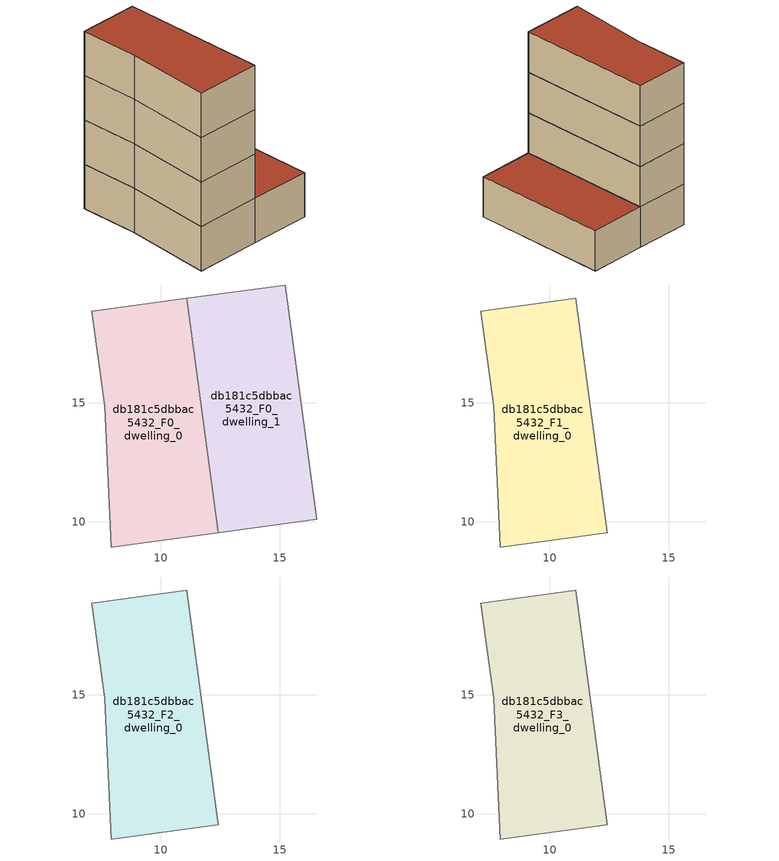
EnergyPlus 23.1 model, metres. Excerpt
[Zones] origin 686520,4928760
db181c5dbbac5432_F0_dwelling_0
 floor ground (EU_floor_Construction): 12.42,9.54 11.1,19.39 7.1,18.86 7.64,14.87 7.92,8.93 z0
 wall adiabatic (EU_wall_Construction): 12.42,9.54 7.92,8.93 7.64,14.87 7.1,18.86 11.1,19.39 z0:3
 wall to db181c5dbbac5432_F0_dwelling_1 (EU_wall_Construction): 11.1,19.39 12.42,9.54 z0:3
db181c5dbbac5432_F0_dwelling_1
 floor ground (EU_floor_Construction): 16.56,10.09 15.23,19.96 11.1,19.39 12.42,9.54 z0
 wall adiabatic (EU_wall_Construction): 11.1,19.39 15.23,19.96 16.56,10.09 12.42,9.54 z0:3
 roof outside (EU_roof_Construction): 15.23,19.96 16.56,10.09 12.42,9.54 11.1,19.39 z3
db181c5dbbac5432_F1_dwelling_0
 floor to db181c5dbbac5432_F0_dwelling_0 (EU_floor_Construction): 12.42,9.54 11.1,19.39 7.1,18.86 7.64,14.87 7.92,8.93 z3
 wall adiabatic (EU_wall_Construction): 12.42,9.54 7.92,8.93 7.64,14.87 7.1,18.86 11.1,19.39 12.42,9.54 z3:6
db181c5dbbac5432_F2_dwelling_0
 floor to db181c5dbbac5432_F1_dwelling_0 (EU_floor_Construction): 12.42,9.54 11.1,19.39 7.1,18.86 7.64,14.87 7.92,8.93 z6
 wall adiabatic (EU_wall_Construction): 12.42,9.54 7.92,8.93 7.64,14.87 7.1,18.86 11.1,19.39 12.42,9.54 z6:9
db181c5dbbac5432_F3_dwelling_0
 floor to db181c5dbbac5432_F2_dwelling_0 (EU_floor_Construction): 12.42,9.54 11.1,19.39 7.1,18.86 7.64,14.87 7.92,8.93 z9
 wall adiabatic (EU_wall_Construction): 12.42,9.54 7.92,8.93 7.64,14.87 7.1,18.86 11.1,19.39 12.42,9.54 z9:12
 roof outside (EU_roof_Construction): 11.1,19.39 12.42,9.54 7.92,8.93 7.64,14.87 7.1,18.86 z12
[Building]
EU S2 Campaign: North Axis=0; Terrain=City; Solar Distribution=FullExterior
[Site:Location]
Bologna: Latitude=44.5; Longitude=11.25; Time Zone=1; Elevation=37
[SizingPeriod:WeatherFileDays]
AnnualSizingPeriod: Begin Month=1; Begin Day of Month=1; End Month=12; End Day of Month=31; Day of Week for Start Day=Monday; Use Weather File Daylight Saving Period=No; Use Weather File Rain and Snow Indicators=No
[MATERIAL]
EU_InternalMass_Material: Roughness=MediumRough; Thickness=0.1; Conductivity=1; Density=1800; Specific Heat=900; Thermal Absorptance=0.9; Solar Absorptance=0.7; Visible Absorptance=0.7
[MATERIAL:NOMASS] Roughness=MediumRough; Thermal Absorptance=0.9; Solar Absorptance=0.7; Visible Absorptance=0.7
Name | Thermal Resistance
EU_wall_NoMass | 0.937881
EU_roof_NoMass | 0.548572
EU_floor_NoMass | 0.71348
[CONSTRUCTION]
EU_wall_Construction: EU_wall_NoMass
EU_roof_Construction: EU_roof_NoMass
EU_floor_Construction: EU_floor_NoMass
EU_InternalMass_Construction: EU_InternalMass_Material
[ZONE] Type=1; Multiplier=1; Ceiling Height=autocalculate; Floor Area=autocalculate; Part of Total Floor Area=Yes
Name | Volume
db181c5dbbac5432_F0_dwelling_0 | 124.649
db181c5dbbac5432_F1_dwelling_0; db181c5dbbac5432_F2_dwelling_0; db181c5dbbac5432_F3_dwelling_0 | 124.65
db181c5dbbac5432_F0_dwelling_1 | 124.643
[INTERNALMASS] Construction=EU_InternalMass_Construction
Name | Zone or ZoneList | Surface Area
db181c5dbbac5432_F0_dwelling_0_EU_InternalMass | db181c5dbbac5432_F0_dwelling_0 | 41.5499
db181c5dbbac5432_F0_dwelling_1_EU_InternalMass | db181c5dbbac5432_F0_dwelling_1 | 41.5474
db181c5dbbac5432_F1_dwelling_0_EU_InternalMass | db181c5dbbac5432_F1_dwelling_0 | 83.0999
db181c5dbbac5432_F2_dwelling_0_EU_InternalMass | db181c5dbbac5432_F2_dwelling_0 | 83.0999
db181c5dbbac5432_F3_dwelling_0_EU_InternalMass | db181c5dbbac5432_F3_dwelling_0 | 83.0999
[OTHEREQUIPMENT] Fuel Type=Electricity; Design Level Calculation Method=Watts/Area; Power per Zone Floor Area=1; Fraction Latent=0; Fraction Radiant=0; Fraction Lost=0; Carbon Dioxide Generation Rate=0; EndUse Subcategory=EU_Step8_InternalGains
Name | Zone or ZoneList or Space or SpaceList | Schedule
EU_Step8_InternalGain_db181c5dbbac5432_F0_dwelling_0_f000 | db181c5dbbac5432_F0_dwelling_0 | EU_Step8_GainSchedule_db181c5dbbac5432_F0_dwelling_0_f000
EU_Step8_InternalGain_db181c5dbbac5432_F0_dwelling_1_f000 | db181c5dbbac5432_F0_dwelling_1 | EU_Step8_GainSchedule_db181c5dbbac5432_F0_dwelling_1_f000
EU_Step8_InternalGain_db181c5dbbac5432_F1_dwelling_0_f000 | db181c5dbbac5432_F1_dwelling_0 | EU_Step8_GainSchedule_db181c5dbbac5432_F1_dwelling_0_f000
EU_Step8_InternalGain_db181c5dbbac5432_F2_dwelling_0_f000 | db181c5dbbac5432_F2_dwelling_0 | EU_Step8_GainSchedule_db181c5dbbac5432_F2_dwelling_0_f000
EU_Step8_InternalGain_db181c5dbbac5432_F3_dwelling_0_f000 | db181c5dbbac5432_F3_dwelling_0 | EU_Step8_GainSchedule_db181c5dbbac5432_F3_dwelling_0_f000
[ZONEVENTILATION:DESIGNFLOWRATE] Schedule=EU_AlwaysOn; Design Flow Rate Calculation Method=AirChanges/Hour; Air Changes per Hour=0.687892; Ventilation Type=Natural; Fan Pressure Rise=0; Fan Total Efficiency=1; Constant Term Coefficient=1; Temperature Term Coefficient=0; Velocity Term Coefficient=0; Velocity Squared Term Coefficient=0; Minimum Indoor Temperature=-100; Maximum Indoor Temperature=100; Delta Temperature=-100; Minimum Outdoor Temperature=-100; Maximum Outdoor Temperature=100; Maximum Wind Speed=40
Name | Zone or ZoneList or Space or SpaceList
EU_ConstantAir_db181c5dbbac5432_F0_dwelling_0 | db181c5dbbac5432_F0_dwelling_0
EU_ConstantAir_db181c5dbbac5432_F0_dwelling_1 | db181c5dbbac5432_F0_dwelling_1
EU_ConstantAir_db181c5dbbac5432_F1_dwelling_0 | db181c5dbbac5432_F1_dwelling_0
EU_ConstantAir_db181c5dbbac5432_F2_dwelling_0 | db181c5dbbac5432_F2_dwelling_0
EU_ConstantAir_db181c5dbbac5432_F3_dwelling_0 | db181c5dbbac5432_F3_dwelling_0
[HVACTEMPLATE:THERMOSTAT] Constant Heating Setpoint=20; Constant Cooling Setpoint=50
EU_HeatOnly_db181c5dbbac5432_F0_dwelling_0; EU_HeatOnly_db181c5dbbac5432_F0_dwelling_1; EU_HeatOnly_db181c5dbbac5432_F1_dwelling_0; EU_HeatOnly_db181c5dbbac5432_F2_dwelling_0; EU_HeatOnly_db181c5dbbac5432_F3_dwelling_0
[HVACTEMPLATE:ZONE:IDEALLOADSAIRSYSTEM] System Availability Schedule=EU_AlwaysOn; Maximum Heating Supply Air Temperature=50; Minimum Cooling Supply Air Temperature=13; Maximum Heating Supply Air Humidity Ratio=0.0156; Minimum Cooling Supply Air Humidity Ratio=0.0077; Heating Limit=NoLimit; Cooling Limit=NoLimit; Heating Availability Schedule=EU_AlwaysOn; Cooling Availability Schedule=EU_CoolingOff; Dehumidification Control Type=ConstantSensibleHeatRatio; Cooling Sensible Heat Ratio=0.7; Dehumidification Setpoint=60; Humidification Control Type=None; Humidification Setpoint=30; Outdoor Air Method=None; Outdoor Air Flow Rate per Person=0.00944; Outdoor Air Flow Rate per Zone Floor Area=0; Outdoor Air Flow Rate per Zone=0; Demand Controlled Ventilation Type=None; Outdoor Air Economizer Type=NoEconomizer; Heat Recovery Type=None; Sensible Heat Recovery Effectiveness=0.7; Latent Heat Recovery Effectiveness=0.65
Name | Template Thermostat
db181c5dbbac5432_F0_dwelling_0 | EU_HeatOnly_db181c5dbbac5432_F0_dwelling_0
db181c5dbbac5432_F0_dwelling_1 | EU_HeatOnly_db181c5dbbac5432_F0_dwelling_1
db181c5dbbac5432_F1_dwelling_0 | EU_HeatOnly_db181c5dbbac5432_F1_dwelling_0
db181c5dbbac5432_F2_dwelling_0 | EU_HeatOnly_db181c5dbbac5432_F2_dwelling_0
db181c5dbbac5432_F3_dwelling_0 | EU_HeatOnly_db181c5dbbac5432_F3_dwelling_0
[SIZING:ZONE] Zone Cooling Design Supply Air Temperature Input Method=SupplyAirTemperature; Zone Cooling Design Supply Air Temperature=13; Zone Heating Design Supply Air Temperature Input Method=SupplyAirTemperature; Zone Heating Design Supply Air Temperature=50; Zone Cooling Design Supply Air Humidity Ratio=0.008; Zone Heating Design Supply Air Humidity Ratio=0.008; Cooling Design Air Flow Method=DesignDay; Cooling Design Air Flow Rate=0; Cooling Minimum Air Flow per Zone Floor Area=0.000762; Cooling Minimum Air Flow=0; Cooling Minimum Air Flow Fraction=0.2; Heating Design Air Flow Method=DesignDay; Heating Design Air Flow Rate=0; Heating Maximum Air Flow per Zone Floor Area=0.002032; Heating Maximum Air Flow=0.141576; Heating Maximum Air Flow Fraction=0.3; Account for Dedicated Outdoor Air System=No; Dedicated Outdoor Air System Control Strategy=NeutralSupplyAir; Dedicated Outdoor Air Low Setpoint Temperature for Design=autosize; Dedicated Outdoor Air High Setpoint Temperature for Design=autosize; Zone Load Sizing Method=Sensible Load Only No Latent Load; Zone Latent Cooling Design Supply Air Humidity Ratio Input Method=HumidityRatioDifference; Zone Cooling Design Supply Air Humidity Ratio Difference=0.005; Zone Latent Heating Design Supply Air Humidity Ratio Input Method=HumidityRatioDifference; Zone Humidification Design Supply Air Humidity Ratio Difference=0.005
db181c5dbbac5432_F0_dwelling_0; db181c5dbbac5432_F0_dwelling_1; db181c5dbbac5432_F1_dwelling_0; db181c5dbbac5432_F2_dwelling_0; db181c5dbbac5432_F3_dwelling_0
[SCHEDULE:CONSTANT]
Name | Hourly Value
EU_AlwaysOn | 1
EU_CoolingOff | 0
[SCHEDULE:FILE] Column Number=1; Rows to Skip at Top=0; Number of Hours of Data=8760; Column Separator=Comma; Interpolate to Timestep=No; Minutes per Item=60; Adjust Schedule for Daylight Savings=Yes
Name | File
EU_Step8_GainSchedule_db181c5dbbac5432_F0_dwelling_0_f000 | ../../schedules/db181c5dbbac5432/db181c5dbbac5432_F0_dwelling_0_f000_gain.csv
EU_Step8_GainSchedule_db181c5dbbac5432_F0_dwelling_1_f000 | ../../schedules/db181c5dbbac5432/db181c5dbbac5432_F0_dwelling_1_f000_gain.csv
EU_Step8_GainSchedule_db181c5dbbac5432_F1_dwelling_0_f000 | ../../schedules/db181c5dbbac5432/db181c5dbbac5432_F1_dwelling_0_f000_gain.csv
EU_Step8_GainSchedule_db181c5dbbac5432_F2_dwelling_0_f000 | ../../schedules/db181c5dbbac5432/db181c5dbbac5432_F2_dwelling_0_f000_gain.csv
EU_Step8_GainSchedule_db181c5dbbac5432_F3_dwelling_0_f000 | ../../schedules/db181c5dbbac5432/db181c5dbbac5432_F3_dwelling_0_f000_gain.csv
